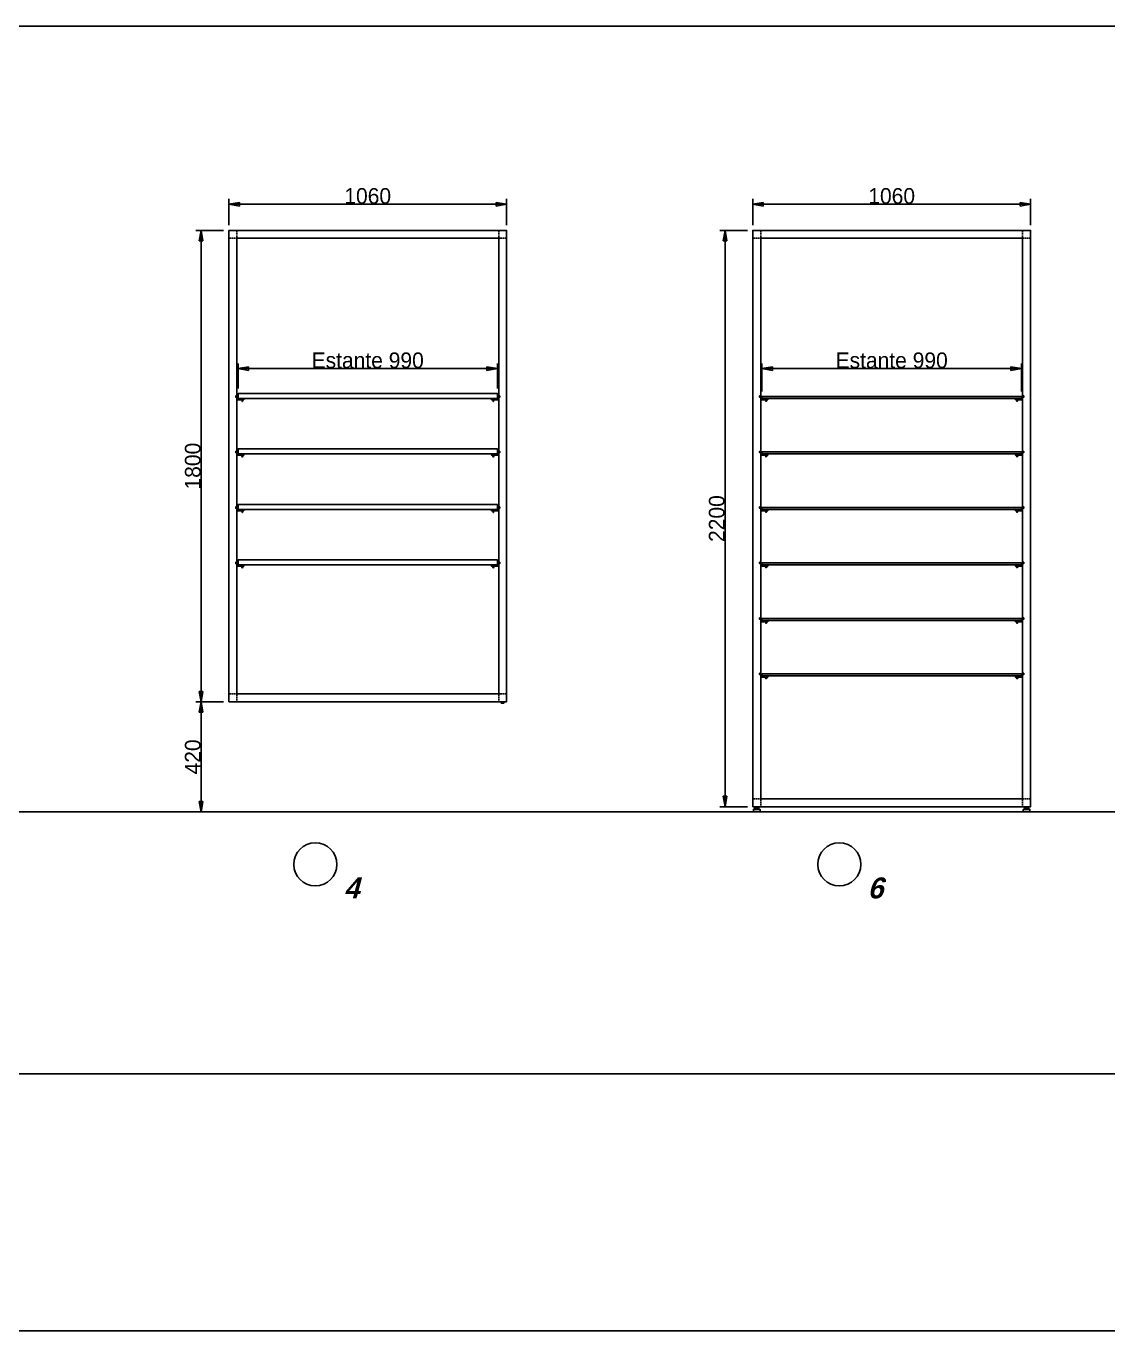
# Paper-space layout 'Jordi B.' of a CAD drawing. Header units: millimetres. Extents: x 23627 to 226976, y -18096 to 223844.
# Drawn here: x 56419 to 60548, y 99685 to 104666 of the extents above; entities that cross this region are included whole.
import ezdxf

# ---------------------------------------------------------------- set-up
doc = ezdxf.new("R2010")
doc.units = ezdxf.units.MM
doc.header["$PDMODE"] = 35
doc.header["$PDSIZE"] = 5
doc.linetypes.add('Discontinua JB', pattern=[0.75, 0.5, -0.25])
for name, color, linetype in [('Cotas bloques dinámicos PM espacio', 140, 'Continuous'), ('Linea Capa Color 0000 JB', 7, 'Continuous'), ('Linea Capa Color 0140 Blau Vidre JB', 140, 'Continuous'), ('Linea Capa Color 0202 Lila Parets JB', 202, 'Continuous')]:
    doc.layers.add(name, color=color, linetype=linetype)
doc.styles.add('Jordi Ava', font='Avant Garde MEdium BT.ttf')
doc.styles.add('Stylus BT JB', font='stylu.ttf', dxfattribs={"oblique": 15})
doc.dimstyles.new('Jordi Ava 2015', dxfattribs={"dimtxt": 60, "dimasz": 40, "dimexe": 20, "dimexo": 20, "dimgap": 0.09, "dimtad": 1, "dimdec": 0, "dimzin": 0, "dimdsep": 46, "dimtxsty": 'Jordi Ava', "dimblk": 'CLOSED', "dimcen": 1.5, "dimclrd": 7, "dimclre": 7, "dimclrt": 256, "dimadec": 0, "dimazin": 0, "dimtfac": 0.05, "dimtdec": 0, "dimtofl": 0, "dimtmove": 0, "dimatfit": 3, "dimldrblk": 'CLOSED', "dimfxl": 90, "dimtolj": 1, "dimtzin": 0, "dimlwd": -1, "dimlwe": -1, "dimarcsym": 0})

# ---------------------------------------------------------------- blocks, each defined once
blk = doc.blocks.new('*U784')
at = {"layer": 'Linea Capa Color 0202 Lila Parets JB', "ltscale": 10}
for p, q in [((64496.7, 3000), (0, 3000)), ((64496.7, 0), (700, 0))]:
    blk.add_line(p, q, dxfattribs=at)
blk = doc.blocks.new('_Closed')
at = {"color": 0, "linetype": 'ByBlock', "lineweight": -2}
for p, q in [((-1, 0.17), (0, 0)), ((-1, 0.17), (-1, -0.17)), ((0, 0), (-1, -0.17)), ((0, 0), (-1, 0))]:
    blk.add_line(p, q, dxfattribs=at)
blk = doc.blocks.new('*D2090')
at = {"layer": 'Cotas bloques dinámicos PM espacio', "color": 7, "ltscale": 10, "transparency": 16777216}
for p, q in [((-530, 2240), (-530, 2340)), ((490, 2320), (-490, 2320)), ((530, 2240), (530, 2340))]:
    blk.add_line(p, q, dxfattribs=at)
at = {"layer": 'Defpoints', "color": 0, "ltscale": 10, "transparency": 16777216}
for p in [(-530, 2320), (-530, 2220), (530, 2220)]:
    blk.add_point(p, dxfattribs=at)
at = {"layer": 'Cotas bloques dinámicos PM espacio', "color": 7, "ltscale": 10, "transparency": 16777216, "xscale": 40, "yscale": 40, "zscale": 40, "rotation": 180}
blk.add_blockref('_Closed', (-530, 2320), dxfattribs=at)
at = {"layer": 'Cotas bloques dinámicos PM espacio', "color": 7, "ltscale": 10, "transparency": 16777216, "xscale": 40, "yscale": 40, "zscale": 40}
blk.add_blockref('_Closed', (530, 2320), dxfattribs=at)
at = {"layer": 'Cotas bloques dinámicos PM espacio', "ltscale": 10, "transparency": 16777216, "insert": (0, 2351.2), "char_height": 60, "attachment_point": 5, "style": 'Jordi Ava'}
blk.add_mtext('\\A1;1060', dxfattribs=at)
blk = doc.blocks.new('*D2091')
at = {"layer": 'Cotas bloques dinámicos PM espacio', "color": 7, "ltscale": 10, "transparency": 16777216}
for p, q in [((-550, 2220), (-656.1, 2220)), ((-636.1, 2180), (-636.1, 460.5)), ((-550, 420.5), (-656.1, 420.5))]:
    blk.add_line(p, q, dxfattribs=at)
at = {"layer": 'Defpoints', "color": 0, "ltscale": 10, "transparency": 16777216}
for p in [(-530, 2220), (-636.1, 420.5), (-530, 420.5)]:
    blk.add_point(p, dxfattribs=at)
at = {"layer": 'Cotas bloques dinámicos PM espacio', "color": 7, "ltscale": 10, "transparency": 16777216, "xscale": 40, "yscale": 40, "zscale": 40}
for p, rotation in [((-636.1, 2220), 90), ((-636.1, 420.5), 270)]:
    blk.add_blockref('_Closed', p, dxfattribs=dict(at, rotation=rotation))
at = {"layer": 'Cotas bloques dinámicos PM espacio', "ltscale": 10, "transparency": 16777216, "insert": (-667.4, 1320.2), "char_height": 60, "attachment_point": 5, "rotation": 90, "style": 'Jordi Ava'}
blk.add_mtext('\\A1;1800', dxfattribs=at)
blk = doc.blocks.new('*D1194')
at = {"layer": 'Cotas bloques dinámicos PM espacio', "color": 7, "ltscale": 10, "transparency": 16777216}
for p, q in [((-495, 1617), (-495, 1712.5)), ((495, 1617), (495, 1712.5)), ((-455, 1692.5), (455, 1692.5))]:
    blk.add_line(p, q, dxfattribs=at)
at = {"layer": 'Defpoints', "color": 0, "ltscale": 10, "transparency": 16777216}
for p in [(495, 1692.5), (-495, 1597), (495, 1597)]:
    blk.add_point(p, dxfattribs=at)
at = {"layer": 'Cotas bloques dinámicos PM espacio', "color": 7, "ltscale": 10, "transparency": 16777216, "xscale": 40, "yscale": 40, "zscale": 40, "rotation": 180}
blk.add_blockref('_Closed', (-495, 1692.5), dxfattribs=at)
at = {"layer": 'Cotas bloques dinámicos PM espacio', "color": 7, "ltscale": 10, "transparency": 16777216, "xscale": 40, "yscale": 40, "zscale": 40}
blk.add_blockref('_Closed', (495, 1692.5), dxfattribs=at)
at = {"layer": 'Cotas bloques dinámicos PM espacio', "ltscale": 10, "transparency": 16777216, "insert": (0, 1723.8), "char_height": 60, "attachment_point": 5, "style": 'Jordi Ava'}
blk.add_mtext('\\A1;Estante 990', dxfattribs=at)
blk = doc.blocks.new('*D1195')
at = {"layer": 'Cotas bloques dinámicos PM espacio', "color": 7, "ltscale": 10, "transparency": 16777216}
for p, q in [((-550, 420.5), (-656.1, 420.5)), ((-636.1, 380.5), (-636.1, 40)), ((-550, 0), (-656.1, 0))]:
    blk.add_line(p, q, dxfattribs=at)
at = {"layer": 'Defpoints', "color": 0, "ltscale": 10, "transparency": 16777216}
for p in [(-530, 420.5), (-636.1, 0), (-530, 0)]:
    blk.add_point(p, dxfattribs=at)
at = {"layer": 'Cotas bloques dinámicos PM espacio', "color": 7, "ltscale": 10, "transparency": 16777216, "xscale": 40, "yscale": 40, "zscale": 40}
for p, rotation in [((-636.1, 420.5), 90), ((-636.1, 0), 270)]:
    blk.add_blockref('_Closed', p, dxfattribs=dict(at, rotation=rotation))
at = {"layer": 'Cotas bloques dinámicos PM espacio', "ltscale": 10, "transparency": 16777216, "insert": (-667.4, 210.2), "char_height": 60, "attachment_point": 5, "rotation": 90, "style": 'Jordi Ava'}
blk.add_mtext('\\A1;420', dxfattribs=at)
blk = doc.blocks.new('*D2092')
at = {"layer": 'Cotas bloques dinámicos PM espacio', "color": 7, "ltscale": 10, "transparency": 16777216}
for p, q in [((-530, 2240), (-530, 2340)), ((490, 2320), (-490, 2320)), ((530, 2240), (530, 2340))]:
    blk.add_line(p, q, dxfattribs=at)
at = {"layer": 'Defpoints', "color": 0, "ltscale": 10, "transparency": 16777216}
for p in [(-530, 2320), (-530, 2220), (530, 2220)]:
    blk.add_point(p, dxfattribs=at)
at = {"layer": 'Cotas bloques dinámicos PM espacio', "color": 7, "ltscale": 10, "transparency": 16777216, "xscale": 40, "yscale": 40, "zscale": 40, "rotation": 180}
blk.add_blockref('_Closed', (-530, 2320), dxfattribs=at)
at = {"layer": 'Cotas bloques dinámicos PM espacio', "color": 7, "ltscale": 10, "transparency": 16777216, "xscale": 40, "yscale": 40, "zscale": 40}
blk.add_blockref('_Closed', (530, 2320), dxfattribs=at)
at = {"layer": 'Cotas bloques dinámicos PM espacio', "ltscale": 10, "transparency": 16777216, "insert": (0, 2351.2), "char_height": 60, "attachment_point": 5, "style": 'Jordi Ava'}
blk.add_mtext('\\A1;1060', dxfattribs=at)
blk = doc.blocks.new('*D2093')
at = {"layer": 'Cotas bloques dinámicos PM espacio', "color": 7, "ltscale": 10, "transparency": 16777216}
for p, q in [((-550, 2220), (-656.1, 2220)), ((-636.1, 2180), (-636.1, 60)), ((-550, 20), (-656.1, 20))]:
    blk.add_line(p, q, dxfattribs=at)
at = {"layer": 'Defpoints', "color": 0, "ltscale": 10, "transparency": 16777216}
for p in [(-530, 2220), (-636.1, 20), (-530, 20)]:
    blk.add_point(p, dxfattribs=at)
at = {"layer": 'Cotas bloques dinámicos PM espacio', "color": 7, "ltscale": 10, "transparency": 16777216, "xscale": 40, "yscale": 40, "zscale": 40}
for p, rotation in [((-636.1, 2220), 90), ((-636.1, 20), 270)]:
    blk.add_blockref('_Closed', p, dxfattribs=dict(at, rotation=rotation))
at = {"layer": 'Cotas bloques dinámicos PM espacio', "ltscale": 10, "transparency": 16777216, "insert": (-667.4, 1120), "char_height": 60, "attachment_point": 5, "rotation": 90, "style": 'Jordi Ava'}
blk.add_mtext('\\A1;2200', dxfattribs=at)
blk = doc.blocks.new('*D1196')
at = {"layer": 'Cotas bloques dinámicos PM espacio', "color": 7, "ltscale": 10, "transparency": 16777216}
for p, q in [((-495, 1605.4), (-495, 1712.5)), ((495, 1605.4), (495, 1712.5)), ((-455, 1692.5), (455, 1692.5))]:
    blk.add_line(p, q, dxfattribs=at)
at = {"layer": 'Defpoints', "color": 0, "ltscale": 10, "transparency": 16777216}
for p in [(495, 1692.5), (-495, 1585.4), (495, 1585.4)]:
    blk.add_point(p, dxfattribs=at)
at = {"layer": 'Cotas bloques dinámicos PM espacio', "color": 7, "ltscale": 10, "transparency": 16777216, "xscale": 40, "yscale": 40, "zscale": 40, "rotation": 180}
blk.add_blockref('_Closed', (-495, 1692.5), dxfattribs=at)
at = {"layer": 'Cotas bloques dinámicos PM espacio', "color": 7, "ltscale": 10, "transparency": 16777216, "xscale": 40, "yscale": 40, "zscale": 40}
blk.add_blockref('_Closed', (495, 1692.5), dxfattribs=at)
at = {"layer": 'Cotas bloques dinámicos PM espacio', "ltscale": 10, "transparency": 16777216, "insert": (0, 1723.8), "char_height": 60, "attachment_point": 5, "style": 'Jordi Ava'}
blk.add_mtext('\\A1;{\\C140;Estante 990}', dxfattribs=at)
blk = doc.blocks.new('PM202308140926')
at = {"layer": 'Cotas bloques dinámicos PM espacio', "ltscale": 10}
blk.add_circle((-200, -200), 82.4, dxfattribs=at)
at = {"layer": 'Linea Capa Color 0000 JB', "linetype": 'Discontinua JB', "ltscale": 10}
for points in [[(-530, 2220), (-500, 2220), (-500, 2190), (-530, 2190)], [(530, 2220), (500, 2220), (500, 2190), (530, 2190)], [(-530, 420.5), (-500, 420.5), (-500, 450.5), (-530, 450.5)], [(530, 420.5), (500, 420.5), (500, 450.5), (530, 450.5)]]:
    blk.add_lwpolyline(points, close=True, dxfattribs=at)
at = {"layer": 'Linea Capa Color 0000 JB', "ltscale": 10}
for points in [[(-530, 420.5), (530, 420.5), (530, 2220), (-530, 2220)], [(-500, 450.5), (500, 450.5), (500, 2190), (-500, 2190)], [(-473, 1575.4), (-498, 1575.4), (-498, 1585.4), (-502, 1585.4), (-502, 1588.4), (-504, 1588.4), (-504, 1583.4), (-500, 1583.4), (-500, 1573.4), (-473, 1573.4)], [(473, 1575.4), (498, 1575.4), (498, 1585.4), (502, 1585.4), (502, 1588.4), (504, 1588.4), (504, 1583.4), (500, 1583.4), (500, 1573.4), (473, 1573.4)], [(-473, 1363.7), (-498, 1363.7), (-498, 1373.7), (-502, 1373.7), (-502, 1376.7), (-504, 1376.7), (-504, 1371.7), (-500, 1371.7), (-500, 1361.7), (-473, 1361.7)], [(473, 1363.7), (498, 1363.7), (498, 1373.7), (502, 1373.7), (502, 1376.7), (504, 1376.7), (504, 1371.7), (500, 1371.7), (500, 1361.7), (473, 1361.7)], [(-473, 1151.7), (-498, 1151.7), (-498, 1161.7), (-502, 1161.7), (-502, 1164.7), (-504, 1164.7), (-504, 1159.7), (-500, 1159.7), (-500, 1149.7), (-473, 1149.7)], [(473, 1151.7), (498, 1151.7), (498, 1161.7), (502, 1161.7), (502, 1164.7), (504, 1164.7), (504, 1159.7), (500, 1159.7), (500, 1149.7), (473, 1149.7)], [(-473, 940), (-498, 940), (-498, 950), (-502, 950), (-502, 953), (-504, 953), (-504, 948), (-500, 948), (-500, 938), (-473, 938)], [(-473, 940), (-498, 940), (-498, 950), (-502, 950), (-502, 953), (-504, 953), (-504, 948), (-500, 948), (-500, 938), (-473, 938)], [(473, 940), (498, 940), (498, 950), (502, 950), (502, 953), (504, 953), (504, 948), (500, 948), (500, 938), (473, 938)], [(473, 940), (498, 940), (498, 950), (502, 950), (502, 953), (504, 953), (504, 948), (500, 948), (500, 938), (473, 938)]]:
    blk.add_lwpolyline(points, close=True, dxfattribs=at)
at = {"layer": 'Linea Capa Color 0000 JB', "ltscale": 50}
for points in [[(-495, 1578.4), (495, 1578.4), (495, 1597.4), (-495, 1597.4)], [(-495, 1366.7), (495, 1366.7), (495, 1385.7), (-495, 1385.7)], [(-495, 1154.7), (495, 1154.7), (495, 1173.7), (-495, 1173.7)], [(-495, 943), (495, 943), (495, 962), (-495, 962)], [(510, 415.5), (520, 415.5), (520, 420.5), (510, 420.5)]]:
    blk.add_lwpolyline(points, close=True, dxfattribs=at)
at = {"layer": 'Linea Capa Color 0140 Blau Vidre JB', "ltscale": 10}
for points in [[(-486.5, 1578.4), (-471.5, 1578.4), (-476.2, 1575.4), (-477, 1575.4), (-477, 1571.4), (-478.5, 1567.4), (-479.5, 1567.4), (-481, 1571.4), (-481, 1575.4), (-481.7, 1575.4)], [(486.6, 1578.4), (471.6, 1578.4), (476.4, 1575.4), (477.1, 1575.4), (477.1, 1571.4), (478.6, 1567.4), (479.6, 1567.4), (481.1, 1571.4), (481.1, 1575.4), (481.9, 1575.4)], [(-486.5, 1366.7), (-471.5, 1366.7), (-476.2, 1363.7), (-477, 1363.7), (-477, 1359.7), (-478.5, 1355.7), (-479.5, 1355.7), (-481, 1359.7), (-481, 1363.7), (-481.7, 1363.7)], [(486.6, 1366.7), (471.6, 1366.7), (476.4, 1363.7), (477.1, 1363.7), (477.1, 1359.7), (478.6, 1355.7), (479.6, 1355.7), (481.1, 1359.7), (481.1, 1363.7), (481.9, 1363.7)], [(-486.5, 1154.7), (-471.5, 1154.7), (-476.2, 1151.7), (-477, 1151.7), (-477, 1147.7), (-478.5, 1143.7), (-479.5, 1143.7), (-481, 1147.7), (-481, 1151.7), (-481.7, 1151.7)], [(486.6, 1154.7), (471.6, 1154.7), (476.4, 1151.7), (477.1, 1151.7), (477.1, 1147.7), (478.6, 1143.7), (479.6, 1143.7), (481.1, 1147.7), (481.1, 1151.7), (481.9, 1151.7)], [(-486.5, 943), (-471.5, 943), (-476.2, 940), (-477, 940), (-477, 936), (-478.5, 932), (-479.5, 932), (-481, 936), (-481, 940), (-481.7, 940)], [(-486.5, 943), (-471.5, 943), (-476.2, 940), (-477, 940), (-477, 936), (-478.5, 932), (-479.5, 932), (-481, 936), (-481, 940), (-481.7, 940)], [(486.6, 943), (471.6, 943), (476.4, 940), (477.1, 940), (477.1, 936), (478.6, 932), (479.6, 932), (481.1, 936), (481.1, 940), (481.9, 940)], [(486.6, 943), (471.6, 943), (476.4, 940), (477.1, 940), (477.1, 936), (478.6, 932), (479.6, 932), (481.1, 936), (481.1, 940), (481.9, 940)]]:
    blk.add_lwpolyline(points, close=True, dxfattribs=at)
at = {"layer": 'Linea Capa Color 0202 Lila Parets JB', "ltscale": 10}
blk.add_line((-530, 0), (530, 0), dxfattribs=at)
at = {"layer": 'Cotas bloques dinámicos PM espacio', "ltscale": 10, "insert": (-91.9, -250), "char_height": 80, "width": 102.993, "attachment_point": 1, "style": 'Stylus BT JB'}
blk.add_mtext('{\\fStylus BT|b1|i0|c0|p34;4}', dxfattribs=at)
at = {"layer": 'Cotas bloques dinámicos PM espacio', "ltscale": 10}
dim = blk.add_linear_dim(base=(-530, 2320), p1=(530, 2220), p2=(-530, 2220), dimstyle='Jordi Ava 2015', dxfattribs=at)
dim.commit()
dim.dimension.update_dxf_attribs({"geometry": '*D2090', "text_midpoint": (0, 2351.2)})
for base, p1, p2, picture, middle in [((-636.1402, 420.4993), (-530, 2220), (-530, 420.4993), '*D2091', (-667.384, 1320.2497)), ((-636.1402, 0), (-530, 420.4993), (-530, 0), '*D1195', (-667.384, 210.2497))]:
    dim = blk.add_linear_dim(base=base, p1=p1, p2=p2, angle=90, dimstyle='Jordi Ava 2015', dxfattribs=at)
    dim.commit()
    dim.dimension.update_dxf_attribs({"geometry": picture, "text_midpoint": middle})
dim = blk.add_linear_dim(base=(495, 1692.5), p1=(-495, 1597), p2=(495, 1597), text='Estante <>', dimstyle='Jordi Ava 2015', dxfattribs=at)
dim.commit()
dim.dimension.update_dxf_attribs({"geometry": '*D1194', "text_midpoint": (0, 1723.8)})
blk = doc.blocks.new('PM202308140927')
at = {"layer": 'Linea Capa Color 0140 Blau Vidre JB', "ltscale": 10}
h = blk.add_hatch(color=256, dxfattribs=at)
h.dxf.hatch_style = 1
h.set_gradient(color1=(0, 191, 255), one_color=1, tint=1, name='SPHERICAL')
h.paths.add_polyline_path([(-494, 1578.4), (494, 1578.4), (495, 1579.4), (495, 1585.4), (494, 1586.4), (-494, 1586.4), (-495, 1585.4), (-495, 1579.4)])
h = blk.add_hatch(color=256, dxfattribs=at)
h.dxf.hatch_style = 1
h.set_gradient(color1=(0, 191, 255), one_color=1, tint=1, name='SPHERICAL')
h.paths.add_polyline_path([(-494, 1366.7), (494, 1366.7), (495, 1367.7), (495, 1373.7), (494, 1374.7), (-494, 1374.7), (-495, 1373.7), (-495, 1367.7)])
h = blk.add_hatch(color=256, dxfattribs=at)
h.dxf.hatch_style = 1
h.set_gradient(color1=(0, 191, 255), one_color=1, tint=1, name='SPHERICAL')
h.paths.add_polyline_path([(-494, 1154.7), (494, 1154.7), (495, 1155.7), (495, 1161.7), (494, 1162.7), (-494, 1162.7), (-495, 1161.7), (-495, 1155.7)])
h = blk.add_hatch(color=256, dxfattribs=at)
h.dxf.hatch_style = 1
h.set_gradient(color1=(0, 191, 255), one_color=1, tint=1, name='SPHERICAL')
h.paths.add_polyline_path([(-494, 943), (494, 943), (495, 944), (495, 950), (494, 951), (-494, 951), (-495, 950), (-495, 944)])
h = blk.add_hatch(color=256, dxfattribs=at)
h.dxf.hatch_style = 1
h.set_gradient(color1=(0, 191, 255), one_color=1, tint=1, name='SPHERICAL')
h.paths.add_polyline_path([(-494, 731), (494, 731), (495, 732), (495, 738), (494, 739), (-494, 739), (-495, 738), (-495, 732)])
h = blk.add_hatch(color=256, dxfattribs=at)
h.dxf.hatch_style = 1
h.set_gradient(color1=(0, 191, 255), one_color=1, tint=1, name='SPHERICAL')
h.paths.add_polyline_path([(-494, 519.3), (494, 519.3), (495, 520.3), (495, 526.3), (494, 527.3), (-494, 527.3), (-495, 526.3), (-495, 520.3)])
at = {"layer": 'Cotas bloques dinámicos PM espacio', "ltscale": 10}
blk.add_circle((-200, -200), 82.4, dxfattribs=at)
at = {"layer": 'Linea Capa Color 0000 JB', "ltscale": 50}
for p, q in [((-515, 10), (-515, 15)), ((515, 10), (515, 15))]:
    blk.add_line(p, q, dxfattribs=at)
at = {"layer": 'Linea Capa Color 0000 JB', "linetype": 'Discontinua JB', "ltscale": 10}
for points in [[(-530, 2220), (-500, 2220), (-500, 2190), (-530, 2190)], [(530, 2220), (500, 2220), (500, 2190), (530, 2190)], [(-530, 20), (-500, 20), (-500, 50), (-530, 50)], [(530, 20), (500, 20), (500, 50), (530, 50)]]:
    blk.add_lwpolyline(points, close=True, dxfattribs=at)
at = {"layer": 'Linea Capa Color 0000 JB', "ltscale": 10}
for points in [[(-530, 20), (530, 20), (530, 2220), (-530, 2220)], [(-500, 50), (500, 50), (500, 2190), (-500, 2190)], [(-473, 1575.4), (-498, 1575.4), (-498, 1585.4), (-502, 1585.4), (-502, 1588.4), (-504, 1588.4), (-504, 1583.4), (-500, 1583.4), (-500, 1573.4), (-473, 1573.4)], [(473, 1575.4), (498, 1575.4), (498, 1585.4), (502, 1585.4), (502, 1588.4), (504, 1588.4), (504, 1583.4), (500, 1583.4), (500, 1573.4), (473, 1573.4)], [(-473, 1363.7), (-498, 1363.7), (-498, 1373.7), (-502, 1373.7), (-502, 1376.7), (-504, 1376.7), (-504, 1371.7), (-500, 1371.7), (-500, 1361.7), (-473, 1361.7)], [(473, 1363.7), (498, 1363.7), (498, 1373.7), (502, 1373.7), (502, 1376.7), (504, 1376.7), (504, 1371.7), (500, 1371.7), (500, 1361.7), (473, 1361.7)], [(-473, 1151.7), (-498, 1151.7), (-498, 1161.7), (-502, 1161.7), (-502, 1164.7), (-504, 1164.7), (-504, 1159.7), (-500, 1159.7), (-500, 1149.7), (-473, 1149.7)], [(473, 1151.7), (498, 1151.7), (498, 1161.7), (502, 1161.7), (502, 1164.7), (504, 1164.7), (504, 1159.7), (500, 1159.7), (500, 1149.7), (473, 1149.7)], [(-473, 940), (-498, 940), (-498, 950), (-502, 950), (-502, 953), (-504, 953), (-504, 948), (-500, 948), (-500, 938), (-473, 938)], [(473, 940), (498, 940), (498, 950), (502, 950), (502, 953), (504, 953), (504, 948), (500, 948), (500, 938), (473, 938)], [(-473, 728), (-498, 728), (-498, 738), (-502, 738), (-502, 741), (-504, 741), (-504, 736), (-500, 736), (-500, 726), (-473, 726)], [(473, 728), (498, 728), (498, 738), (502, 738), (502, 741), (504, 741), (504, 736), (500, 736), (500, 726), (473, 726)], [(-473, 516.3), (-498, 516.3), (-498, 526.3), (-502, 526.3), (-502, 529.3), (-504, 529.3), (-504, 524.3), (-500, 524.3), (-500, 514.3), (-473, 514.3)], [(473, 516.3), (498, 516.3), (498, 526.3), (502, 526.3), (502, 529.3), (504, 529.3), (504, 524.3), (500, 524.3), (500, 514.3), (473, 514.3)]]:
    blk.add_lwpolyline(points, close=True, dxfattribs=at)
at = {"layer": 'Linea Capa Color 0000 JB', "ltscale": 50}
for points in [[(-527.5, 0), (-502.5, 0), (-502.5, 10), (-527.5, 10)], [(-523.5, 10), (-506.5, 10), (-506.5, 15), (-523.5, 15)], [(-520, 15), (-510, 15), (-510, 20), (-520, 20)], [(502.5, 0), (527.5, 0), (527.5, 10), (502.5, 10)], [(506.5, 10), (523.5, 10), (523.5, 15), (506.5, 15)], [(510, 15), (520, 15), (520, 20), (510, 20)]]:
    blk.add_lwpolyline(points, close=True, dxfattribs=at)
at = {"layer": 'Linea Capa Color 0140 Blau Vidre JB', "ltscale": 10}
for points in [[(-494, 1578.4), (494, 1578.4), (495, 1579.4), (495, 1585.4), (494, 1586.4), (-494, 1586.4), (-495, 1585.4), (-495, 1579.4)], [(-486.5, 1578.4), (-471.5, 1578.4), (-476.2, 1575.4), (-477, 1575.4), (-477, 1571.4), (-478.5, 1567.4), (-479.5, 1567.4), (-481, 1571.4), (-481, 1575.4), (-481.7, 1575.4)], [(486.6, 1578.4), (471.6, 1578.4), (476.4, 1575.4), (477.1, 1575.4), (477.1, 1571.4), (478.6, 1567.4), (479.6, 1567.4), (481.1, 1571.4), (481.1, 1575.4), (481.9, 1575.4)], [(-494, 1366.7), (494, 1366.7), (495, 1367.7), (495, 1373.7), (494, 1374.7), (-494, 1374.7), (-495, 1373.7), (-495, 1367.7)], [(-486.5, 1366.7), (-471.5, 1366.7), (-476.2, 1363.7), (-477, 1363.7), (-477, 1359.7), (-478.5, 1355.7), (-479.5, 1355.7), (-481, 1359.7), (-481, 1363.7), (-481.7, 1363.7)], [(486.6, 1366.7), (471.6, 1366.7), (476.4, 1363.7), (477.1, 1363.7), (477.1, 1359.7), (478.6, 1355.7), (479.6, 1355.7), (481.1, 1359.7), (481.1, 1363.7), (481.9, 1363.7)], [(-494, 1154.7), (494, 1154.7), (495, 1155.7), (495, 1161.7), (494, 1162.7), (-494, 1162.7), (-495, 1161.7), (-495, 1155.7)], [(-486.5, 1154.7), (-471.5, 1154.7), (-476.2, 1151.7), (-477, 1151.7), (-477, 1147.7), (-478.5, 1143.7), (-479.5, 1143.7), (-481, 1147.7), (-481, 1151.7), (-481.7, 1151.7)], [(486.6, 1154.7), (471.6, 1154.7), (476.4, 1151.7), (477.1, 1151.7), (477.1, 1147.7), (478.6, 1143.7), (479.6, 1143.7), (481.1, 1147.7), (481.1, 1151.7), (481.9, 1151.7)], [(-494, 943), (494, 943), (495, 944), (495, 950), (494, 951), (-494, 951), (-495, 950), (-495, 944)], [(-486.5, 943), (-471.5, 943), (-476.2, 940), (-477, 940), (-477, 936), (-478.5, 932), (-479.5, 932), (-481, 936), (-481, 940), (-481.7, 940)], [(486.6, 943), (471.6, 943), (476.4, 940), (477.1, 940), (477.1, 936), (478.6, 932), (479.6, 932), (481.1, 936), (481.1, 940), (481.9, 940)], [(-494, 731), (494, 731), (495, 732), (495, 738), (494, 739), (-494, 739), (-495, 738), (-495, 732)], [(-486.5, 731), (-471.5, 731), (-476.2, 728), (-477, 728), (-477, 724), (-478.5, 720), (-479.5, 720), (-481, 724), (-481, 728), (-481.7, 728)], [(486.6, 731), (471.6, 731), (476.4, 728), (477.1, 728), (477.1, 724), (478.6, 720), (479.6, 720), (481.1, 724), (481.1, 728), (481.9, 728)], [(-494, 519.3), (494, 519.3), (495, 520.3), (495, 526.3), (494, 527.3), (-494, 527.3), (-495, 526.3), (-495, 520.3)], [(-486.5, 519.3), (-471.5, 519.3), (-476.2, 516.3), (-477, 516.3), (-477, 512.3), (-478.5, 508.3), (-479.5, 508.3), (-481, 512.3), (-481, 516.3), (-481.7, 516.3)], [(486.6, 519.3), (471.6, 519.3), (476.4, 516.3), (477.1, 516.3), (477.1, 512.3), (478.6, 508.3), (479.6, 508.3), (481.1, 512.3), (481.1, 516.3), (481.9, 516.3)]]:
    blk.add_lwpolyline(points, close=True, dxfattribs=at)
at = {"layer": 'Linea Capa Color 0202 Lila Parets JB', "ltscale": 10}
blk.add_line((-530, 0), (530, 0), dxfattribs=at)
at = {"layer": 'Cotas bloques dinámicos PM espacio', "ltscale": 10, "insert": (-91.9, -250), "char_height": 80, "width": 102.993, "attachment_point": 1, "style": 'Stylus BT JB'}
blk.add_mtext('{\\fStylus BT|b1|i0|c0|p34;\\C140;6}', dxfattribs=at)
at = {"layer": 'Cotas bloques dinámicos PM espacio', "ltscale": 10}
dim = blk.add_linear_dim(base=(-530, 2320), p1=(530, 2220), p2=(-530, 2220), dimstyle='Jordi Ava 2015', dxfattribs=at)
dim.commit()
dim.dimension.update_dxf_attribs({"geometry": '*D2092', "text_midpoint": (0, 2351.2)})
dim = blk.add_linear_dim(base=(-636.1, 20), p1=(-530, 2220), p2=(-530, 20), angle=90, dimstyle='Jordi Ava 2015', dxfattribs=at)
dim.commit()
dim.dimension.update_dxf_attribs({"geometry": '*D2093', "text_midpoint": (-667.4, 1120)})
dim = blk.add_linear_dim(base=(495, 1692.5), p1=(-495, 1585.4), p2=(495, 1585.4), text='{\\C140;Estante <>}', dimstyle='Jordi Ava 2015', dxfattribs=at)
dim.commit()
dim.dimension.update_dxf_attribs({"geometry": '*D1196', "text_midpoint": (0, 1723.8)})

psp = doc.layouts.new('Jordi B.')

# ---------------------------------------------------------------- linework, layer by layer
at = {"layer": 'Linea Capa Color 0202 Lila Parets JB', "ltscale": 10}
for p, q in [((112633, 100665.6), (48136.3, 100665.6)), ((112633, 99684.6), (48136.3, 99684.6))]:
    psp.add_line(p, q, dxfattribs=at)

# ---------------------------------------------------------------- block references
at = {"layer": 'Linea Capa Color 0000 JB'}
for name, p in [('*U784', (48136.3, 101665.6)), ('PM202308140926', (57722.8, 101665.6)), ('PM202308140927', (59722.8, 101665.6))]:
    psp.add_blockref(name, p, dxfattribs=at)

doc.saveas('drawing.dxf')
